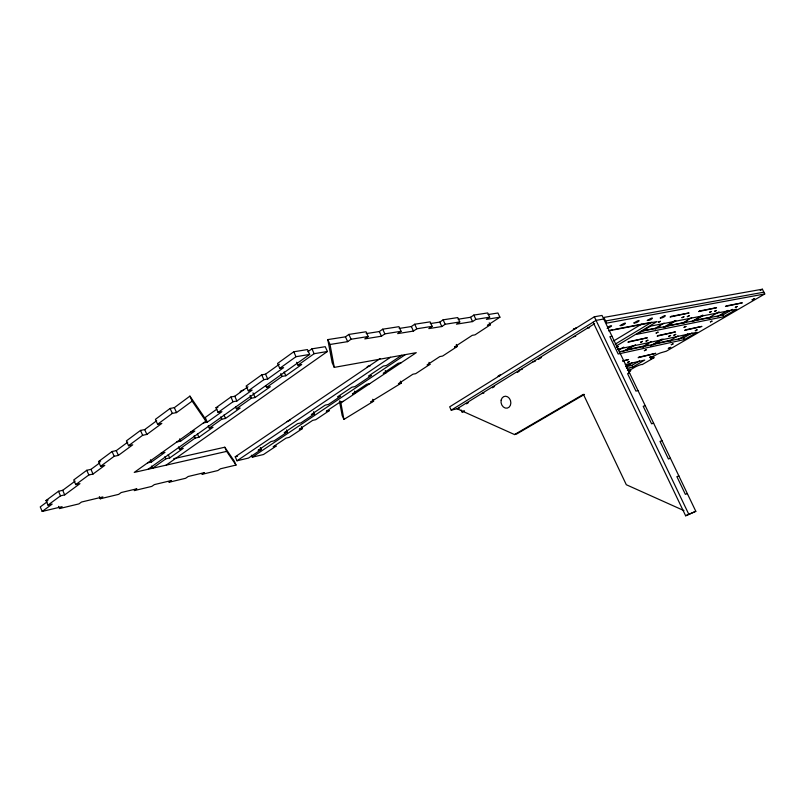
<?xml version="1.0" encoding="UTF-8"?>
<svg xmlns="http://www.w3.org/2000/svg" width="805" height="805" viewBox="0 0 805 805"><rect width="100%" height="100%" fill="white"/><g stroke="black" fill="none" stroke-linecap="round" stroke-linejoin="round"><path stroke-width="1.21" d="M370.37 365.822C370.008 365.007 365.973 367.03 367.442 367.281M576.139 328.038L573.391 329.154L574.257 329.074M616.419 347.378L618.341 346.492L616.751 347.388M708.642 318.367L710.423 317.552L708.893 318.398M289.679 420.572L290.092 420.119L287.003 421.639M47.213 501.767L40.25 506.919L42.192 511.447L52.154 504.111L47.968 505.097L46.006 500.529L58.513 491.251L62.71 490.295L75.086 481.138M99.81 462.835L90.985 469.365L86.779 470.281L73.738 479.961L75.751 484.61L79.947 483.664L64.692 494.884L60.506 495.86L47.968 505.097M75.751 484.61L88.822 474.98L93.018 474.044L104.801 465.371L100.595 466.296L98.542 461.557L112.076 451.514L116.282 450.629L127.754 442.146M156.663 420.743L144.719 429.588L140.503 430.423L126.405 440.878L128.518 445.708L132.724 444.823L118.365 455.399L114.159 456.294L100.595 466.296M99.337 496.605L100.273 498.768L118.647 494.361L121.233 492.529L136.83 488.796L134.234 490.617L151.783 486.401L154.369 484.6L171.485 480.505L168.899 482.286L185.613 478.281L188.199 476.5L204.52 472.595L201.934 474.356L217.873 470.533L220.459 468.782L236.026 465.059L226.648 451.384L134.244 472.414L205.889 421.166L203.816 416.497L189.91 396.13L174.333 407.662L170.127 408.447L155.435 419.345L157.599 424.255L161.815 423.43L146.852 434.438L142.636 435.294L128.518 445.708M157.599 424.255L172.32 413.408L176.526 412.603L192.123 401.121L189.91 396.13M58.564 506.335L59.52 508.559L62.096 506.677L42.192 511.447M203.424 422.927L207.288 422.142L221.939 411.677L218.085 412.432L215.992 407.733L230.924 396.996L234.778 396.271L247.97 386.792M279.416 364.212L265.539 374.174L261.695 374.848L246.149 386.038L248.302 390.817L252.146 390.103L236.891 401.001L233.037 401.735L218.085 412.432M148.06 469.265L309.653 354.442L307.44 349.571L293.755 351.785L277.564 363.437L279.768 368.318L283.601 367.654L267.713 378.994L263.869 379.678L248.302 390.817M216.927 409.091L205.225 417.493L207.288 422.142M279.768 368.318L295.988 356.706L309.653 354.442M147.556 462.885L151.421 462.03L164.985 452.34L161.121 453.185M176.788 441.975L180.652 441.15L194.79 431.067L190.926 431.862M100.273 498.768L102.859 496.927L81.496 502.038L78.92 503.9L59.52 508.559M307.892 351.725L311.927 348.847L325.23 346.693L327.414 351.493L166.082 465.169M178.499 446.936L179.485 449.18L183.248 448.355L169.684 457.954L165.921 458.79L152.608 468.228L151.642 466.035M179.485 449.18L195.142 438.071L198.905 437.276L213.023 427.274L209.27 428.059L208.254 425.775M209.27 428.059L221.757 419.204L225.511 418.439L240.152 408.085L236.398 408.819L235.573 406.968M236.398 408.819L251.331 398.234L255.074 397.519L270.299 386.742L266.566 387.436L265.71 385.545M266.566 387.436L282.102 376.418L285.835 375.744L301.684 364.524L297.961 365.168L296.653 362.29M297.961 365.168L314.141 353.697L327.414 351.493M372.685 399.29L373.58 401.252L343.926 419.415L340.877 402.933L416.276 352.66L334.276 367.382L332.193 362.824L327.796 339.599L345.456 336.842L348.877 334.427L366.023 331.771L368.207 336.52L364.796 338.895L381.459 336.218L384.86 333.864L401.061 331.288L398.928 326.679L382.707 329.195L379.306 331.549L366.195 333.602M327.796 339.599L330.02 344.48L347.659 341.642L351.081 339.237L368.207 336.52M401.061 331.288L397.67 333.612L413.458 331.076L416.829 328.782L432.174 326.347L430.091 321.859L414.716 324.234L411.345 326.538L399.189 328.44M260.367 447.52L261.253 449.502L248.493 458.065L237.002 460.782L235.231 456.797L380.171 358.557M432.174 326.347L428.813 328.611L441.834 326.528L445.175 324.274L459.786 321.95L457.743 317.573L443.112 319.837L439.772 322.101L430.293 323.58M237.002 460.782L390.465 357.299M286.51 429.93L287.415 431.953L274.223 440.798L271.064 441.522L258.083 450.237L261.253 449.502M313.558 411.727L314.493 413.78L300.839 422.947L297.689 423.631L284.256 432.657L287.415 431.953M401.665 355.287L386.47 365.48L383.371 366.054L368.449 376.086L371.558 375.482L355.005 386.591L351.886 387.215L337.516 396.865L340.646 396.231L328.38 404.462L325.25 405.116L311.344 414.454L314.493 413.78M251.402 455.197L252.287 457.17L405.348 354.623M575.947 328.199L574.609 328.923M459.786 321.95L456.455 324.174L472.555 321.587L475.876 319.394L489.702 317.19L487.699 312.934L473.853 315.077L470.543 317.281L458.136 319.223M301.462 426.62L302.368 428.612L289.196 437.387L286.107 438.091L273.157 446.745L276.256 446.02L263.517 454.513L252.287 457.17M489.702 317.19L486.411 319.364L499.915 317.2L497.933 313.004L488.102 314.544M499.915 317.2L487.428 325.381L490.195 324.918L489.219 322.835M400.347 381.147L401.262 383.13L370.723 401.856L373.58 401.252M428.954 362.371L429.89 364.393L415.722 373.661L412.895 374.224L398.425 383.703L401.262 383.13M456.304 344.439L457.25 346.482L442.629 356.052L439.822 356.575L427.073 364.927L429.89 364.393M490.195 324.918L475.01 334.86L472.233 335.343L454.463 346.985L457.25 346.482M644.06 346.573C645.318 345.436 640.951 347.941 643.618 346.814M683.717 323.157L684.139 322.805L682.942 323.228M593.114 322.211L685.639 515.784L695.812 511.306L602.019 315.439L594.342 316.788L449.673 406.827L451.223 410.158L459.343 408.246M451.223 410.158L596.062 320.38L603.72 319.001M594.593 323.721L457.099 408.769L514.536 434.559L516.719 433.965L584.45 394.41M466.457 403.848L468.49 402.591M492.439 387.789L494.572 386.47M517.293 372.423L519.316 371.175M538.364 359.402L541.513 357.46M461.154 410.017L462.08 411.999L464.223 410.681M613.672 340.948L641.515 324.153M615.211 344.158L651.819 322.151M616.308 345.979L657.061 321.547L608.57 330.885M618.451 350.306L623.774 347.126M664.004 323.127L655.391 328.269L643.316 330.674M658.208 327.273L660.362 325.995M623.12 351.473L632.71 345.768M663.36 327.544L675.214 320.491M625.958 350.457L635.548 344.751M665.101 327.192L675.868 320.793M651.054 341.723L643.718 346.059L626.743 349.732M691.686 317.703L683.224 322.704L666.621 326.025M645.399 345.697L648.649 343.775M684.864 322.382L686.977 321.135M650.39 345.939L661.941 339.136M692.109 321.366L702.705 315.117M653.328 344.832L663.079 339.086M692.682 321.658L703.268 315.429M626.079 366.305L632.398 362.602M678.001 335.886L670.535 340.253L656.176 343.363M719.086 311.817L709.426 317.472L694.685 320.42M629.057 364.796L631.16 363.568M625.867 366.758L631.985 365.319L639.593 360.882M760.252 290.474L762.405 289.216L764.75 293.966L666.319 351.211L662.052 352.429A7.044 0.926 -25.9 0 0 656.357 354.673L651.054 357.772A7.044 0.926 -25.9 0 0 653.912 357.782L653.096 356.082M514.536 434.559L583.404 394.319L626.31 484.731L683.958 510.612M678.333 339.398L687.943 333.783M717.305 316.647L728.052 310.368M626.692 368.469L632.811 367.03L644.755 360.056L625.284 364.564M619.216 351.805L683.656 337.828L691.958 332.988M640.931 331.388L722.779 315.017L732.5 309.351M499.855 375.553C502.33 373.52 495.055 377.505 499.513 375.734M628.343 372.051L630.677 370.702L629.872 369.012M611.981 336.249L609.878 336.671L618.18 353.999L684.492 339.559L696.949 332.304L617.445 349.3M723.635 316.778L736.605 309.231L650.641 326.106L636.976 334.296L723.635 316.778L722.779 315.017M653.912 357.782L642.239 364.585A7.034 0.916 -25.8 0 0 635.427 366.859L630.174 369.918A7.034 0.916 -25.8 0 0 630.677 370.702M655.572 328.873L656.216 328.39L654.958 328.832M670.525 340.968L671.37 340.414L670.082 341.169M627.558 370.481L628.353 369.958L627.417 370.27M685.639 515.784L695.812 511.306M687.329 493.586L685.367 494.351L676.894 476.641L678.867 475.916M670.424 458.287L668.432 458.981L659.999 441.361L662.012 440.717M653.62 423.189L651.587 423.802L643.205 406.273L645.248 405.71M637.993 390.566L635.94 391.099L627.588 373.671L629.661 373.168M462.08 411.999L464.525 411.415M46.006 500.529L48.099 500.046M235.231 456.797L237.535 456.264M622.688 360.851L628.584 359.513L622.869 361.173M481.692 393.565L483.916 393.051M302.368 428.612L299.279 429.296L312.682 420.361L315.761 419.687L329.376 410.6L326.307 411.254L340.173 402.007L343.232 401.363M173.679 458.679L224.796 447.228L234.275 461.114L236.026 465.059M98.542 461.557L100.645 461.104M519.919 369.918L522.354 369.294M533.031 361.797L535.214 361.344M369.777 383.663L366.728 384.267L352.409 393.836L355.458 393.212L354.522 391.15M215.992 407.733L217.924 407.36M573.562 336.732L575.706 336.319M610.301 330.211L612.736 329.748M615.171 329.275L650.43 322.493M401.142 362.753L398.113 363.317L383.24 373.248L386.279 372.665L385.313 370.572M587.479 328.118L589.612 327.726M764.75 293.966L606.608 323.127L603.881 317.432L762.405 289.216M605.591 320.984L763.875 292.185M240.132 391.944L241.037 390.797L243.583 390.083M192.123 401.121L205.889 421.166M683.656 337.828L684.492 339.559M631.985 365.319L632.811 367.03M594.342 316.788L688.778 514.244M473.853 315.077L475.876 319.394M470.543 317.281L472.555 321.587M443.112 319.837L445.175 324.274M439.772 322.101L441.834 326.528M414.716 324.234L416.829 328.782M411.345 326.538L413.458 331.076M382.707 329.195L384.86 333.864M379.306 331.549L381.459 336.218M348.877 334.427L351.081 339.237M345.456 336.842L347.659 341.642M339.941 400.9L340.877 402.933M311.927 348.847L314.141 353.697M343.926 419.415L342.175 415.561L339.469 401.242M293.755 351.785L295.988 356.706M284.115 371.94L285.835 375.744M280.804 373.56L282.102 376.418M265.539 374.174L267.713 378.994M261.695 374.848L263.869 379.678M252.981 392.85L255.074 397.519M250.073 395.426L251.331 398.234M234.778 396.271L236.891 401.001M230.924 396.996L233.037 401.735M223.981 415.008L225.511 418.439M220.731 416.91L221.757 419.204M224.796 447.228L226.648 451.384M197.406 433.895L198.905 437.276M194.146 435.817L195.142 438.071M174.333 407.662L176.526 412.603M170.127 408.447L172.32 413.408M179.646 438.866L180.652 441.15M168.225 454.634L169.684 457.954M164.945 456.576L165.921 458.79M144.719 429.588L146.852 434.438M140.503 430.423L142.636 435.294M150.444 459.786L151.421 462.03M116.282 450.629L118.365 455.399M112.076 451.514L114.159 456.294M90.985 469.365L93.018 474.044M86.779 470.281L88.822 474.98M62.71 490.295L64.692 494.884M58.513 491.251L60.506 495.86M330.02 344.48L334.276 367.382M607.483 327.263A3.15 0.513 -25.9 0 1 611.559 325.894A3.15 0.513 -25.9 0 1 607.141 328.4M627.427 366.215A7.034 0.946 -25.8 0 1 628.011 365.41M627.588 362.431L629.349 361.616L627.588 362.431M640.589 342.266L642.471 341.401L640.589 342.266M646.053 341.109L647.914 340.243L646.053 341.109M644.382 350.658L646.184 349.823L644.382 350.658M658.379 322.252L660.342 321.336L658.379 322.252M656.145 333.029L658.037 332.153L656.145 333.029M649.555 357.38L651.285 356.585L649.555 357.38M668.774 336.299L670.595 335.464L668.774 336.299M668.361 348.444L670.666 347.378L668.361 348.444M673.916 335.212L675.727 334.377L673.916 335.212M681.996 317.673L683.908 316.788L681.996 317.673M671.3 344.701L673.04 343.886L671.3 344.701M687.329 316.637L689.231 315.751L687.329 316.637M684.079 327.303L685.91 326.448L684.079 327.303M695.309 330.694L697.08 329.869L695.309 330.694M709.497 312.34L711.358 311.485L709.587 312.26M714.508 311.364L716.349 310.519L714.599 311.283M710.362 321.909L712.143 321.084L710.453 321.829M735.357 307.329L737.159 306.494L735.357 307.329M752.162 299.812L754.557 298.705L752.162 299.812M620.202 325.582C624.67 325.985 629.269 319.736 620.202 325.582M633.958 322.966C638.214 323.409 643.014 317.2 633.958 322.966M647.331 320.44C651.376 320.903 656.357 314.735 647.331 320.44M660.321 317.975C664.165 318.468 669.327 312.34 660.321 317.975M628.977 341.602L627.92 342.236L647.321 337.778L628.977 341.602M671.209 316.355L670.092 317.019L689.1 312.954L671.209 316.355M658.218 335.514L657.172 336.128L675.445 331.922L658.218 335.514M699.736 310.931L698.649 311.575L716.541 307.731L699.736 310.931M639.11 357.128L638.134 357.702L655.783 353.335L639.11 357.128M685.709 329.788L684.673 330.392L701.93 326.407L685.709 329.788M726.533 305.84L725.456 306.464L742.321 302.841L726.533 305.84M501.143 400.166A6.068 4.86 76.4 0 0 507.281 408.125A6.068 4.86 76.4 0 0 509.354 398.344A6.068 4.86 76.4 0 0 501.143 400.166"/></g></svg>
